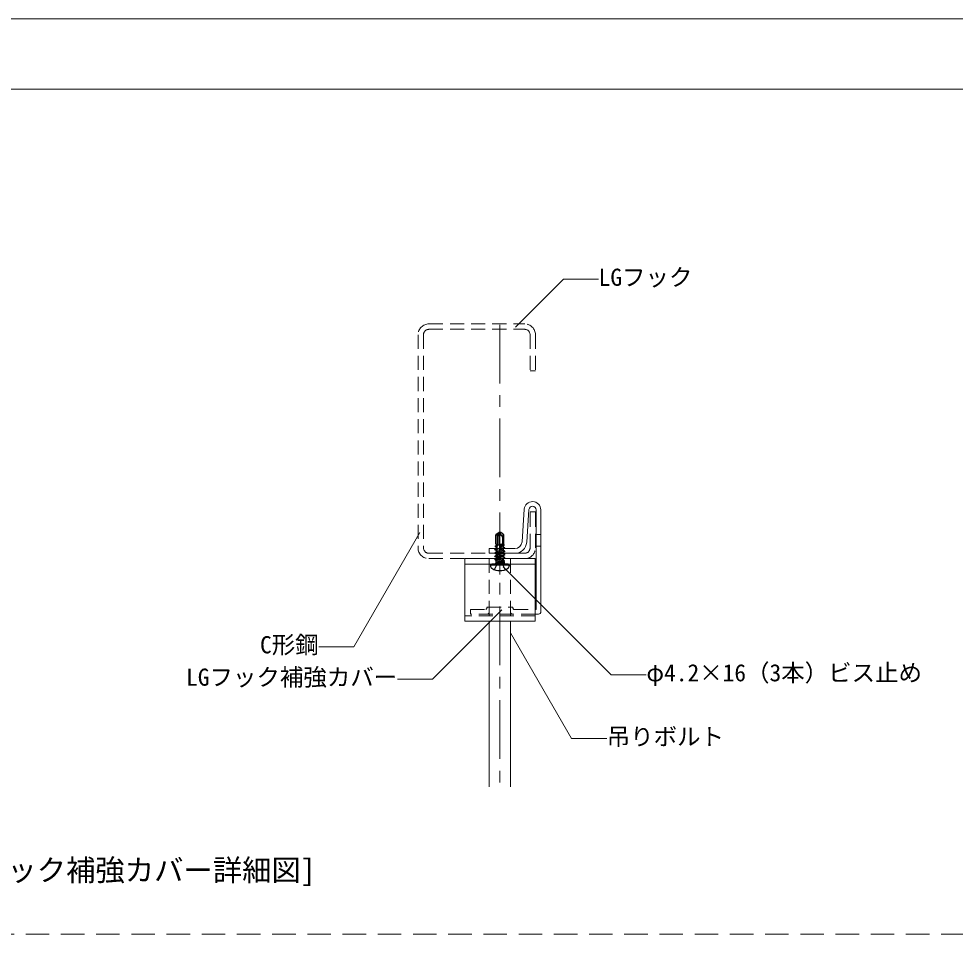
# Model space of a CAD drawing. Units: millimetres on the paper, with parts at other scales. Extents: x -195 to 195, y -140 to 138.
# Drawn here: x 35.4 to 115.2, y 59.5 to 137.5 of the extents above; entities that cross this region are included whole.
import ezdxf
from ezdxf.enums import TextEntityAlignment as Align

# ---------------------------------------------------------------- set-up
doc = ezdxf.new("R2010")
doc.units = ezdxf.units.MM
for name, pattern in [('CHAIN1', [8, 5, -1, 1, -1]), ('DASHED1', [1.8, 1.2, -0.6]), ('DASHED2', [3, 2, -1])]:
    doc.linetypes.add(name, pattern=pattern)
for name, color, linetype, lineweight in [('3-0_中心線', 4, 'CHAIN1', 9), ('3-1_吊り材', 7, 'Continuous', 18), ('3-6_文字', 7, 'Continuous', 18), ('3-9_躯体他', 4, 'DASHED1', 9), ('3-B_補強金具・金具・その他', 3, 'Continuous', 18), ('3-C_ビス・アンカーボルト', 2, 'DASHED1', 25), ('F-3_野縁', 7, 'Continuous', 18)]:
    doc.layers.add(name, color=color, linetype=linetype, lineweight=lineweight)
doc.styles.add('ＭＳ ゴシック', font='')
doc.styles.get('ＭＳ ゴシック').set_extended_font_data('MS Gothic')

msp = doc.modelspace()

# ---------------------------------------------------------------- linework, layer by layer
at = {"layer": '3-0_中心線'}
for p, q in [((76.4, 111.433), (76.4, 72.053)), ((76.4, 90.137), (76.4, 94.085))]:
    msp.add_line(p, q, dxfattribs=at)
at = {"layer": '3-1_吊り材', "linetype": 'DASHED1'}
for p, q in [((75.5, 91.5), (75.5, 86.18)), ((75.5, 91.5), (77.3, 91.5)), ((77.3, 91.5), (77.3, 86.18))]:
    msp.add_line(p, q, dxfattribs=at)
at = {"layer": '3-1_吊り材'}
for p, q in [((75.5, 86.18), (75.5, 72.053)), ((77.3, 86.18), (77.3, 72.053))]:
    msp.add_line(p, q, dxfattribs=at)
at = {"layer": '3-6_文字'}
for p, q in [((81.813, 115.304), (77.741, 111.232)), ((81.813, 115.304), (84.813, 115.304)), ((63.961, 83.993), (69.575, 93.716)), ((76.668, 90.818), (85.877, 81.609)), ((76.576, 87.146), (70.662, 81.233)), ((77.3, 85.182), (82.503, 76.169)), ((60.961, 83.993), (63.961, 83.993)), ((85.877, 81.609), (88.877, 81.609)), ((67.662, 81.233), (70.662, 81.233)), ((82.503, 76.169), (85.503, 76.169))]:
    msp.add_line(p, q, dxfattribs=at)
at = {"layer": '3-9_躯体他'}
for p, q in [((70.352, 111.5), (78.512, 111.5)), ((70.352, 111.04), (78.512, 111.04)), ((69.432, 110.58), (69.432, 92.42)), ((69.892, 110.58), (69.892, 92.42)), ((79.432, 110.58), (79.432, 107.5)), ((79.432, 92.42), (79.432, 95.5)), ((70.352, 91.96), (78.512, 91.96)), ((70.352, 91.5), (78.512, 91.5))]:
    msp.add_line(p, q, dxfattribs=at)
for points in [[(78.972, 110.58), (78.972, 107.5), (79.432, 107.5)], [(78.972, 92.42), (78.972, 95.5), (79.432, 95.5)]]:
    msp.add_lwpolyline(points, dxfattribs=at)
for centre, radius, start, end in [((70.352, 110.58), 0.92, 90, 180), ((70.352, 110.58), 0.46, 90, 180), ((78.512, 110.58), 0.92, 0, 90), ((78.512, 110.58), 0.46, 0, 90), ((70.352, 92.42), 0.92, 180, 270), ((70.352, 92.42), 0.46, 180, 270), ((78.512, 92.42), 0.92, 270, 0), ((78.512, 92.42), 0.46, 270, 0)]:
    msp.add_arc(centre, radius, start, end, dxfattribs=at)
at = {"layer": '3-B_補強金具・金具・その他'}
for p, q in [((78.285, 92.921), (78.48, 95.711)), ((78.684, 92.893), (78.879, 95.683)), ((79.478, 95.662), (79.478, 87.175)), ((79.878, 95.662), (79.889, 86.985)), ((75.478, 92.362), (75.478, 91.962)), ((76.1, 92.362), (75.478, 92.362)), ((76.008, 91.962), (75.478, 91.962)), ((77.687, 91.962), (76.7, 91.962)), ((77.687, 92.362), (76.753, 92.362)), ((79.4, 91.5), (73.4, 91.5)), ((79.4, 91.04), (73.4, 91.04)), ((79.4, 86.18), (79.4, 91.5)), ((79.4, 87.175), (79.478, 87.175)), ((79.689, 86.775), (79.4, 86.775)), ((78.097, 86.18), (74.703, 86.18))]:
    msp.add_line(p, q, dxfattribs=at)
at = {"layer": '3-B_補強金具・金具・その他', "linetype": 'DASHED1'}
for p, q in [((79.478, 93.562), (79.878, 93.562)), ((76.008, 91.962), (76.7, 91.962)), ((76.1, 92.362), (76.753, 92.362)), ((79.478, 92.562), (79.878, 92.562)), ((73.9, 87.175), (75.2, 87.175)), ((73.9, 87.175), (73.9, 86.775)), ((75.3, 87.375), (77.3, 87.375)), ((75.5, 86.975), (75.5, 87.375)), ((77.5, 87.375), (77.3, 87.375)), ((77.3, 86.975), (77.3, 87.375)), ((77.6, 87.175), (79.4, 87.175)), ((79.4, 86.64), (73.4, 86.64)), ((79.4, 86.775), (73.9, 86.775))]:
    msp.add_line(p, q, dxfattribs=at)
at = {"layer": '3-B_補強金具・金具・その他'}
msp.add_lwpolyline([(79.4, 86.18), (73.4, 86.18), (73.4, 91.5)], dxfattribs=at)
for centre, radius, start, end in [((79.178, 95.662), 0.7, 0, 176), ((79.178, 95.662), 0.3, 0, 176), ((77.687, 92.962), 0.6, 270, 356), ((77.687, 92.962), 1, 270, 356), ((79.689, 86.975), 0.2, 270, 3)]:
    msp.add_arc(centre, radius, start, end, dxfattribs=at)
at = {"layer": '3-B_補強金具・金具・その他', "linetype": 'DASHED1'}
for centre, radius, start, end in [((75.111, 87.344), 0.192, 297.7261, 9.1438), ((77.689, 87.344), 0.192, 170.8562, 242.2739), ((75.3, 86.975), 0.2, 270, 360), ((77.5, 86.975), 0.2, 180, 270)]:
    msp.add_arc(centre, radius, start, end, dxfattribs=at)
at = {"layer": '3-C_ビス・アンカーボルト', "linetype": 'Continuous'}
for p, q in [((76.328, 93.724), (76.06, 93.536)), ((76.16, 93.484), (76.06, 93.536)), ((76.06, 92.74), (76.06, 93.536)), ((76.382, 93.64), (76.16, 93.484)), ((76.16, 93.484), (76.16, 92.652)), ((76.22, 93.359), (76.382, 93.64)), ((76.4, 93.74), (76.328, 93.724)), ((76.39, 93.459), (76.36, 93.407)), ((76.36, 93.407), (76.36, 92.629)), ((76.472, 93.724), (76.4, 93.74)), ((76.42, 93.652), (76.4, 93.74)), ((76.74, 93.536), (76.472, 93.724)), ((76.541, 93.48), (76.528, 93.49)), ((76.69, 93.49), (76.74, 93.536)), ((76.74, 92.74), (76.74, 93.536)), ((76.001, 92.531), (76.015, 92.583)), ((76.015, 92.583), (76.1, 92.632)), ((76.015, 92.583), (76.164, 92.618)), ((76.06, 92.74), (76.117, 92.74)), ((76.1, 92.669), (76.1, 92.74)), ((76.1, 92.632), (76.1, 92.669)), ((76.122, 92.637), (76.1, 92.632)), ((76.117, 92.74), (76.121, 92.662)), ((76.121, 92.662), (76.122, 92.637)), ((76.224, 92.64), (76.122, 92.64)), ((76.164, 92.618), (76.122, 92.637)), ((76.16, 92.652), (76.16, 92.64)), ((76.164, 92.618), (76.167, 92.557)), ((76.22, 93.359), (76.22, 92.64)), ((76.437, 92.64), (76.224, 92.64)), ((76.433, 92.624), (76.327, 92.231)), ((76.36, 92.629), (76.36, 92.354)), ((76.412, 92.546), (76.672, 92.608)), ((76.412, 92.546), (76.469, 92.605)), ((76.464, 92.74), (76.433, 92.624)), ((76.561, 92.74), (76.458, 92.716)), ((76.493, 92.695), (76.458, 92.716)), ((76.464, 92.74), (76.74, 92.74)), ((76.474, 92.622), (76.469, 92.605)), ((76.469, 92.605), (76.544, 92.617)), ((76.493, 92.695), (76.474, 92.622)), ((76.493, 92.695), (76.688, 92.74)), ((76.544, 92.617), (76.765, 92.652)), ((76.62, 93.329), (76.62, 92.74)), ((76.672, 92.608), (76.7, 92.614)), ((76.765, 92.652), (76.7, 92.614)), ((76.7, 92.606), (76.7, 92.614)), ((76.7, 92.491), (76.7, 92.606)), ((76.765, 92.652), (76.74, 92.74)), ((75.98, 92.28), (75.988, 92.285)), ((75.98, 92.28), (75.995, 92.283)), ((75.98, 92.26), (75.98, 92.28)), ((75.98, 92.26), (76.038, 92.27)), ((75.98, 92.26), (76.1, 92.191)), ((75.98, 91.998), (76.82, 92.139)), ((75.98, 91.978), (76.82, 92.119)), ((75.98, 91.978), (76.03, 91.949)), ((75.988, 92.285), (76.1, 92.35)), ((75.995, 92.283), (76.18, 92.314)), ((76.001, 92.531), (76.167, 92.557)), ((76.001, 92.531), (76.1, 92.473)), ((76.038, 92.27), (76.181, 92.294)), ((76.1, 92.473), (76.131, 92.48)), ((76.1, 92.35), (76.1, 92.473)), ((76.138, 92.359), (76.1, 92.35)), ((76.687, 92.206), (76.1, 92.068)), ((76.1, 92.191), (76.146, 92.202)), ((76.1, 92.068), (76.1, 92.191)), ((76.131, 92.48), (76.167, 92.557)), ((76.131, 92.48), (76.138, 92.359)), ((76.18, 92.314), (76.138, 92.359)), ((76.146, 92.202), (76.163, 92.245)), ((76.146, 92.202), (76.149, 92.153)), ((76.163, 92.245), (76.181, 92.294)), ((76.18, 92.314), (76.181, 92.294)), ((76.327, 92.231), (76.313, 92.181)), ((76.327, 91.962), (76.7, 92.05)), ((76.331, 92.245), (76.7, 92.332)), ((76.331, 92.245), (76.395, 92.33)), ((76.7, 92.491), (76.376, 92.415)), ((76.4, 92.351), (76.376, 92.415)), ((76.395, 92.33), (76.82, 92.401)), ((76.401, 92.351), (76.395, 92.33)), ((76.4, 92.351), (76.82, 92.421)), ((76.7, 92.209), (76.687, 92.206)), ((76.82, 92.421), (76.7, 92.491)), ((76.82, 92.401), (76.7, 92.332)), ((76.7, 92.209), (76.7, 92.332)), ((76.708, 92.204), (76.7, 92.209)), ((76.82, 92.119), (76.7, 92.05)), ((76.7, 91.962), (76.7, 92.05)), ((76.82, 92.139), (76.708, 92.204)), ((76.82, 92.401), (76.82, 92.421)), ((76.82, 92.119), (76.82, 92.139)), ((77.1, 91.04), (75.7, 91.04)), ((75.995, 91.443), (76.075, 91.489)), ((76.008, 91.443), (76.292, 91.489)), ((76.211, 91.443), (76.461, 91.489)), ((76.507, 91.443), (76.7, 91.486)), ((76.705, 91.489), (76.7, 91.486)), ((76.7, 91.486), (76.7, 91.482)), ((76.703, 91.443), (76.7, 91.482)), ((75.6, 90.94), (75.6, 90.88)), ((77.2, 90.94), (75.6, 90.94)), ((77.2, 90.94), (77.2, 90.88))]:
    msp.add_line(p, q, dxfattribs=at)
at = {"layer": '3-C_ビス・アンカーボルト'}
for p, q in [((79.482, 92.652), (79.478, 92.671)), ((79.482, 92.652), (79.478, 92.658)), ((75.98, 91.716), (76.82, 91.857)), ((75.98, 91.696), (76.82, 91.837)), ((75.98, 91.716), (76.1, 91.786)), ((76.03, 91.949), (76.1, 91.909)), ((76.1, 91.909), (76.327, 91.962)), ((76.7, 91.927), (76.1, 91.786)), ((76.1, 91.786), (76.1, 91.909)), ((76.7, 91.927), (76.7, 91.962)), ((76.82, 91.857), (76.7, 91.927)), ((76.82, 91.837), (76.7, 91.768)), ((76.82, 91.837), (76.82, 91.857)), ((75.94, 90.564), (76.171, 91.027)), ((75.98, 91.696), (75.98, 91.716)), ((75.98, 91.696), (76.1, 91.627)), ((75.98, 91.04), (76.043, 91.103)), ((75.99, 91.44), (76.008, 91.443)), ((75.99, 91.44), (75.995, 91.443)), ((75.998, 91.404), (75.99, 91.44)), ((75.998, 91.404), (76.211, 91.443)), ((75.998, 91.404), (76.091, 91.35)), ((76.046, 91.2), (76.043, 91.103)), ((76.043, 91.103), (76.757, 91.103)), ((76.754, 91.2), (76.046, 91.2)), ((76.075, 91.489), (76.1, 91.504)), ((76.709, 91.358), (76.081, 91.211)), ((76.081, 91.211), (76.091, 91.35)), ((76.091, 91.35), (76.507, 91.443)), ((76.097, 91.2), (76.781, 91.316)), ((76.1, 91.627), (76.7, 91.768)), ((76.7, 91.645), (76.1, 91.504)), ((76.1, 91.504), (76.1, 91.627)), ((76.4, 91.149), (76.171, 91.027)), ((76.292, 91.489), (76.82, 91.575)), ((76.4, 91.149), (76.629, 91.027)), ((76.591, 91.2), (76.764, 91.241)), ((76.86, 90.564), (76.629, 91.027)), ((76.658, 91.2), (76.719, 91.215)), ((76.7, 91.645), (76.7, 91.768)), ((76.709, 91.358), (76.703, 91.443)), ((76.764, 91.241), (76.719, 91.215)), ((76.72, 91.2), (76.719, 91.215)), ((76.754, 91.2), (76.757, 91.103)), ((76.82, 91.04), (76.757, 91.103))]:
    msp.add_line(p, q, dxfattribs=at)
at = {"layer": '3-C_ビス・アンカーボルト', "linetype": 'Continuous'}
for points in [[(76.328, 93.724), (76.382, 93.64), (76.4, 93.74)], [(75.98, 91.978), (75.98, 91.998), (76.1, 92.068)]]:
    msp.add_lwpolyline(points, dxfattribs=at)
at = {"layer": '3-C_ビス・アンカーボルト'}
for points in [[(76.461, 91.489), (76.82, 91.555), (76.705, 91.489)], [(76.82, 91.555), (76.82, 91.575), (76.7, 91.645)], [(76.764, 91.241), (76.781, 91.316), (76.709, 91.358)]]:
    msp.add_lwpolyline(points, dxfattribs=at)
at = {"layer": '3-C_ビス・アンカーボルト', "linetype": 'Continuous'}
for centre, radius, start, end in [((76.157, 93.594), 0.269, 329.99998, 12.5), ((76.473, 93.411), 0.0958, 54.99998, 149.99998), ((76.682, 93.71), 0.269, 192.5, 235), ((76.61, 93.577), 0.119, 235, 312.84566), ((76.436, 93.329), 0.184, 0, 54.99998), ((76.84, 93.329), 0.22, 132.84566, 180), ((76.21, 92.29), 0.15, 246.07925, 313.5446), ((75.7, 90.94), 0.1, 90, 180), ((77.1, 90.94), 0.1, 0, 90), ((75.84, 90.88), 0.24, 180, 238.10921), ((76.4, 91.78), 1.3, 238.10921, 301.89078), ((76.96, 90.88), 0.24, 301.89078, 0)]:
    msp.add_arc(centre, radius, start, end, dxfattribs=at)
at = {"layer": 'F-3_野縁', "color": 3}
for p, q in [((-195, 137.5), (195, 137.5)), ((-191, 131.5), (191, 131.5))]:
    msp.add_line(p, q, dxfattribs=at)
at = {"layer": 'F-3_野縁', "linetype": 'DASHED2'}
msp.add_line((191, 59.5), (-191, 59.5), dxfattribs=at)

# ---------------------------------------------------------------- texts
at = {"layer": '3-6_文字', "style": 'ＭＳ ゴシック'}
for s, height, p in [('LGフック', 1.466, (84.813, 114.304)), ('C形鋼', 1.466, (55.961, 82.993)), ('LGフック補強カバー', 1.466, (49.662, 80.233)), ('φ4.2×16（3本）ビス止め', 1.466, (88.877, 80.609)), ('吊りボルト', 1.466, (85.503, 75.169)), ('[LGフック＋LGフック補強カバー詳細図]', 1.833, (15.7, 63.5))]:
    msp.add_text(s, height=height, dxfattribs=at).set_placement(p, align=Align.BOTTOM_LEFT)

doc.saveas('drawing.dxf')
